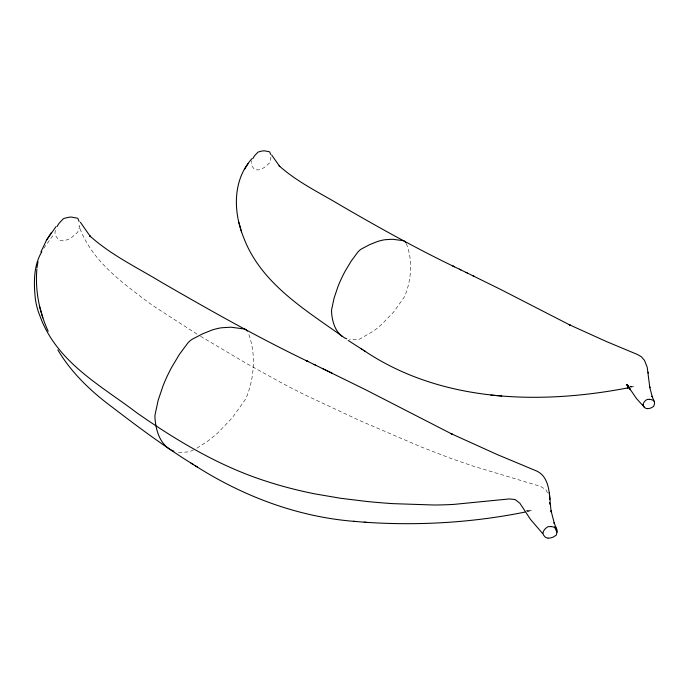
<?xml version="1.0" encoding="UTF-8"?>
<svg xmlns="http://www.w3.org/2000/svg" width="689" height="689" viewBox="0 0 689 689"><rect width="100%" height="100%" fill="white"/><g stroke="black" fill="none" stroke-linecap="round" stroke-linejoin="round"><path stroke-width="0.52" stroke-dasharray="3.44 2.58" d="M270.966 157.058L269.666 162.69A2.256 1.611 -43.8 0 1 269.339 163.164L264.654 167.246A17.087 12.204 -43.8 0 1 261.045 169.098L258.401 169.899A2.256 1.611 -43.8 0 1 258.031 169.933L256.446 169.804A10.559 7.545 -43.8 0 1 253.957 168.753L251.795 165.808A13.573 9.698 -43.8 0 1 251.287 163.379A2.256 1.611 -43.8 0 1 251.313 162.923M55.482 230.29L55.025 232.133A2.816 2.007 -43.8 0 0 54.991 232.693A16.906 12.075 -43.8 0 0 55.62 235.724L58.307 239.393A13.151 9.396 -43.8 0 0 61.407 240.702L63.388 240.866A2.816 2.007 -43.8 0 0 63.844 240.823L68.022 239.453A21.376 15.27 -43.8 0 0 71.63 237.516L77.469 232.434A2.816 2.007 -43.8 0 0 77.874 231.84L79.149 228.395L79.502 224.821A22.177 15.847 -43.8 0 0 79.468 223.959M251.476 162.191L251.933 160.701M43.743 248.264L54.276 233.76M196.882 448.143L207.26 441.46A106.373 61.416 -60 0 0 218.12 432.58L232.382 417.663L245.189 399.663A13.978 8.07 -60 0 0 246.817 396.416C254.344 376.84 255.946 354.301 248.815 334.372M193.618 449.848L190.5 451.286A13.978 8.07 -60 0 1 188.665 451.855L180.716 452.475A65.136 37.602 -60 0 1 177.185 452.053M630.513 387.244L634.38 386.434L630.469 386.762M526.766 511.626L532.08 510.489L527.214 510.894M629.884 386.744L631.365 386.839L630.297 386.641M526.482 510.876L528.334 510.988L526.31 510.549M200.551 336.292L246.102 363.267L281.474 382.834A992.487 573.007 0 0 0 304.59 394.719L359.486 420.471L421.926 447.239L451.278 458.564L472.49 465.902L540.641 486.434L545.955 489.776L548.16 494.108M196.985 334.113L154.551 306.717A585.366 337.963 0 0 1 136.353 293.299C112.367 274.911 89.346 255.335 78.968 225.914M406.269 243.579C412.892 259.822 411.462 278.666 405.321 294.84A11.222 6.477 -60 0 1 404.012 297.45L393.729 311.902L382.274 323.873A85.419 49.315 -60 0 1 373.559 331.004L360.097 338.893A11.222 6.477 -60 0 1 358.624 339.358L352.243 339.849A52.304 30.195 -60 0 1 349.409 339.513"/><path stroke-width="1.03" d="M36.87 269.123C35.036 290.379 39.264 311.953 48.204 331.28M36.956 267.814L38.016 261.579M643.164 404.297L643.69 402.876A8.32 6.701 -16.1 0 1 645.688 400.43L646.937 399.577A1.163 0.939 -16.1 0 1 647.488 399.405L649.426 399.353M40.944 251.907L46.508 240.125L55.912 226.767M252.028 158.608C232.529 179.863 233.192 211.842 243.51 237.197C260.916 283.851 306.071 310.239 344.414 337.791A52.304 30.195 -60 0 0 346.8 338.816M41.796 251.743C33.425 265.765 33.718 282.834 35.311 298.552A228.481 131.909 0 0 0 38.455 312.074L42.253 321.927A296.218 171.018 0 0 0 50.435 337.309C71.363 370.312 106.649 389.81 136.99 412.944C176.272 440.305 217.862 465.333 263.551 480.362A292.524 168.891 0 0 0 289.458 488.036A296.571 171.225 0 0 0 315.088 493.91L340.676 498.285L366.677 501.454A438.704 253.285 0 0 0 393.152 503.65L434.087 505.011A224.864 129.825 0 0 0 453.999 504.382L509.283 498.939L515.045 499.516L519.799 503.159L530.504 519.403L542.605 533.493M46.508 240.125L51.158 232.908M244.474 169.339L248.212 163.543M363.534 350.262C440.702 402.505 539.806 404.951 628.514 387.761M524.785 512.134C472.068 522.736 417.844 525.922 364.197 522.184M627.257 388.096L629.29 387.554M647.272 408.646L648.401 408.586A8.638 6.959 -16.1 0 0 651.716 407.604L653.603 406.372A1.163 0.939 -16.1 0 0 653.783 406.183L654.55 403.409A9.146 7.372 -16.1 0 0 654.361 402.014L652.044 396.218L652.294 396.976L649.615 386.65L649.839 387.752L647.204 367.246L644.482 360.364L641.313 356.721L637.635 354.577L606.604 341.615L569.286 324.726L570.337 325.225L500.714 289.475L465.902 272.344M548.134 538.152L550.046 537.997A10.895 8.776 -16.1 0 0 553.164 537.093L556.023 535.327A1.447 1.163 -16.1 0 0 556.264 535.06L557.203 531.632A11.394 9.172 -16.1 0 0 556.962 529.884L554.085 522.675L554.387 523.614L551.062 510.756L551.329 512.125C548.823 498.526 551.682 477.072 535.629 470.596L497.492 454.671L451.011 433.631L452.32 434.259L365.626 389.741L314.115 364.464M550.821 526.577L548.41 526.646A1.447 1.163 -16.1 0 0 547.721 526.852L545.8 528.248A10.413 8.389 -16.1 0 0 543.681 530.961L543.027 532.735A1.447 1.163 -16.1 0 0 543.01 533.019A8.638 6.959 -16.1 0 0 543.543 535.043L544.93 536.817A6.752 5.443 -16.1 0 0 546.721 537.825L547.867 538.126M490.895 395.116L501.756 396.003M194.78 465.437C243.191 496.493 298.57 517.293 356.196 521.521M353.388 521.306L366.918 522.408M647.057 408.629L646.136 408.388A5.426 4.367 -16.1 0 1 644.697 407.578L636.49 398.569L627.093 384.798L628.644 386.538L626.379 384.428L628.781 386.133M628.704 386.133L628.213 385.926M472.49 275.54L473.989 276.255M332.339 373.274L322.263 368.4M459.356 269.184L467.409 273.068M460.889 269.916L452.88 266.049L454.413 266.781C415.923 248.264 378.623 227.387 341.684 205.968C320.531 193.213 297.631 182.396 279.148 165.825L279.786 166.574L271.664 154.991M316.018 365.385L306.045 360.562L307.957 361.484C257.858 337.403 209.447 310.016 161.355 282.206C137.077 267.478 110.791 254.956 89.682 235.75L90.474 236.68L80.372 222.254M348.221 340.469L362.586 349.667M57.842 349.9C71.303 372.646 90.647 391.094 111.713 406.768C138.256 427.102 165.11 447.152 193.6 464.705M360.425 348.333L365.695 351.597M190.905 463.042L197.467 467.099M342.252 336.456C337.119 332.692 334.277 326.646 332.813 320.6A67.513 38.98 -60 0 1 331.555 311.695A11.222 6.477 -60 0 1 331.667 309.439L334.131 297.941L338.084 286.279A81.957 47.317 -60 0 1 345.094 271.268L351.244 261.028L357.798 252.174A11.222 6.477 -60 0 1 361.63 248.85L369.89 244.535L377.572 241.486A80.51 46.482 -60 0 1 385.005 239.72L392.523 239.255L403.263 240.676A11.222 6.477 -60 0 1 405.942 242.855M644.163 407.044L643.75 406.458A6.873 5.538 -16.1 0 1 643.156 404.529M629.746 388.656L630.495 389.75L627.093 384.798M556.893 532.132L555.213 528.489A174.016 100.465 0 0 1 554.499 526.766M654.154 401.377L653.887 400.817A1.163 0.939 -16.1 0 0 653.499 400.473L651.217 399.62A8.44 6.804 -16.1 0 0 649.426 399.353M556.712 529.1L556.376 528.403A1.447 1.163 -16.1 0 0 555.894 527.972L553.06 526.904A10.516 8.466 -16.1 0 0 550.821 526.577M238.842 222.306L241.546 231.788M39.488 306.088L42.856 317.896M270.639 154.388L269.821 152.243A2.256 1.611 -43.8 0 0 269.149 151.709L264.602 150.848A16.321 11.661 -43.8 0 0 262.121 151.012L258.78 151.83A2.256 1.611 -43.8 0 0 257.824 152.355L255.154 155.094A16.372 11.696 -43.8 0 0 252.915 158.496M79.089 221.505L78.072 218.835A2.816 2.007 -43.8 0 0 77.237 218.163L71.57 217.095A20.188 14.417 -43.8 0 0 69.27 217.199L64.318 218.318A2.816 2.007 -43.8 0 0 63.13 218.973L59.194 223.184A20.549 14.676 -43.8 0 0 57.015 226.621M648.177 372.172L648.271 373.068M549.262 492.73L549.968 499.465M549.495 502.445L549.658 504.064M173.938 451.183A65.136 37.602 -60 0 1 170.967 449.908C159.495 443.604 155.662 429.609 154.956 417.405A13.978 8.07 -60 0 1 155.094 414.597L158.16 400.283L163.078 385.754A102.067 58.927 -60 0 1 171.811 367.065L179.467 354.31L187.641 343.277A13.978 8.07 -60 0 1 192.403 339.152L202.695 333.777L212.255 329.979A100.267 57.885 -60 0 1 221.513 327.775L230.884 327.197L244.251 328.972A13.978 8.07 -60 0 1 247.308 331.168"/></g></svg>
